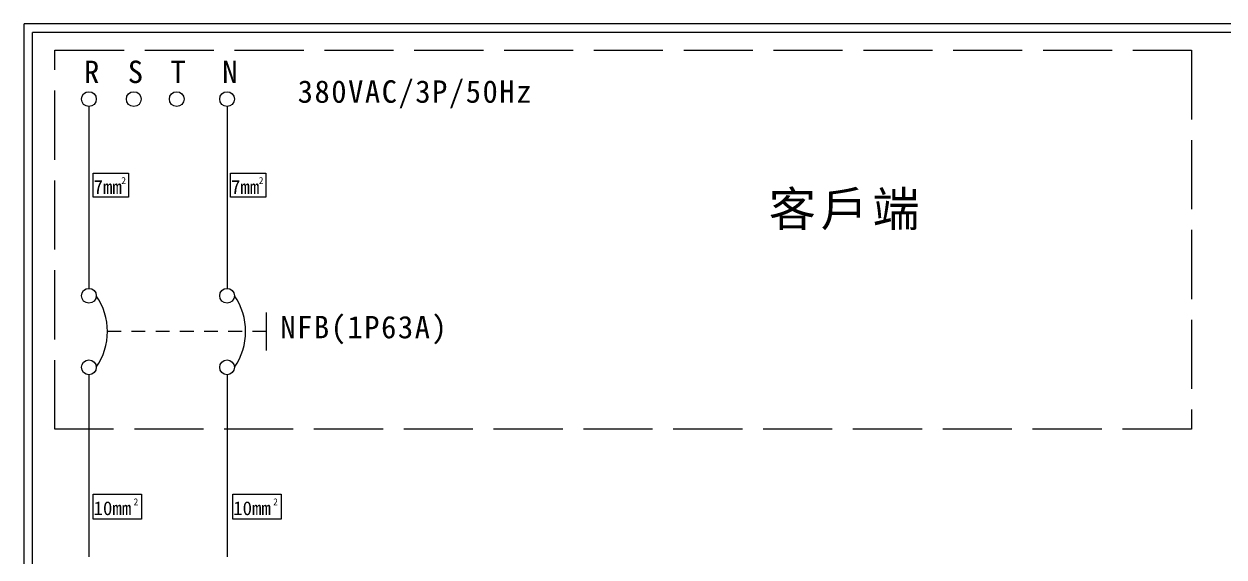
# Model space of a CAD drawing. Extents: x 10 to 297, y 3 to 207.
# Drawn here: x 10 to 183.7, y 129.8 to 207 of the extents above; entities that cross this region are included whole.
import ezdxf

# ---------------------------------------------------------------- set-up
doc = ezdxf.new("R2010")
doc.units = 0
doc.linetypes.add('HIDDEN0', pattern=[65, 50, -15])
doc.linetypes.add('HIDDEN9', pattern=[3.5, 2, -1.5])
doc.layers.get('0').update_dxf_attribs({"linetype": 'CONTINUOUS'})
doc.layers.add('圖框層', color=7, linetype='CONTINUOUS')
doc.layers.add('標尺寸層', color=3, linetype='CONTINUOUS')
doc.styles.add('STSL', font='KAIU.TTF')
doc.styles.add('標楷體', font='KAIU.TTF')

msp = doc.modelspace()

# ---------------------------------------------------------------- linework, layer by layer
at = {"color": 7, "linetype": 'HIDDEN9'}
msp.add_line((45.06, 162.47), (22.09, 162.47), dxfattribs=at)
for centre in [(19.39, 196.1), (25.89, 196.1), (32.11, 196.1), (39.39, 196.1), (19.39, 167.64), (39.39, 167.64), (19.39, 157.29), (39.39, 157.29)]:
    msp.add_circle(centre, 1.07)
at = {"color": 7}
for centre in [(13.03, 162.47), (33.03, 162.47)]:
    msp.add_arc(centre, 9.05, 325.1286, 34.8714, dxfattribs=at)
at = {"layer": '圖框層', "color": 7}
for p, q in [((297, 206.97), (10, 206.97)), ((10, 3), (10, 206.97)), ((295.75, 205.72), (11.25, 205.72)), ((11.25, 4.25), (11.25, 205.72))]:
    msp.add_line(p, q, dxfattribs=at)
at = {"layer": '標尺寸層', "color": 7}
for p, q in [((19.39, 195.03), (19.39, 168.71)), ((39.39, 195.03), (39.39, 168.71)), ((45.06, 165.2), (45.06, 159.73)), ((19.39, 156.22), (19.39, 156.15)), ((19.39, 156.15), (19.39, 129.84)), ((39.39, 156.22), (39.39, 156.15)), ((39.39, 156.15), (39.39, 129.84))]:
    msp.add_line(p, q, dxfattribs=at)
at = {"layer": '標尺寸層', "color": 7, "linetype": 'HIDDEN0', "ltscale": 0.2}
msp.add_lwpolyline([(14.48, 203.17), (178.97, 203.17), (178.97, 148.33), (14.48, 148.33)], close=True, dxfattribs=at)
at = {"layer": '標尺寸層', "color": 7}
for points in [[(20.01, 185.37), (25.1, 185.37), (25.1, 181.92), (20.01, 181.92)], [(39.9, 185.37), (44.99, 185.37), (44.99, 181.92), (39.9, 181.92)], [(20.02, 138.94), (26.99, 138.94), (26.99, 135.32), (20.02, 135.32)], [(40.23, 138.94), (47.2, 138.94), (47.2, 135.32), (40.23, 135.32)]]:
    msp.add_lwpolyline(points, close=True, dxfattribs=at)

# ---------------------------------------------------------------- texts
at = {"color": 0, "char_height": 3.25, "style": '標楷體'}
for s, insert, width, attachment_point in [('\\pt6.5;{\\T1.1;R}', (18.69, 201.67), 2, 1), ('\\pt6.5;{\\T1.1;S}', (25.02, 201.67), 2, 1), ('\\pt6.5;{\\T1.1;T}', (31.19, 201.67), 2, 1), ('\\pt6.5;{\\T1.1;N}', (38.69, 201.67), 2, 1), ('\\pt6.5;{\\T1.1;380VAC/3P/50Hz}', (49.61, 198.82), 35.213, 1), ('\\pt6.5;{\\T1.1;NFB(1P63A)}', (59.25, 164.73), 24.6072, 2)]:
    msp.add_mtext(s, dxfattribs=dict(at, insert=insert, width=width, attachment_point=attachment_point))
at = {"color": 3, "insert": (117.79, 182.7), "char_height": 5, "width": 35.213, "attachment_point": 1, "style": '標楷體'}
msp.add_mtext('\\pt6.5;{\\T1.1;客戶端}', dxfattribs=at)
at = {"layer": '圖框層', "color": 4, "style": 'STSL'}
for s, height, p in [('7mm', 2, (20.07, 182.39)), ('2', 1, (24.09, 183.82)), ('7mm', 2, (39.96, 182.39)), ('2', 1, (43.98, 183.82)), ('10mm', 2, (20.07, 135.9)), ('2', 1, (25.86, 137.33)), ('10mm', 2, (40.28, 135.9)), ('2', 1, (46.07, 137.33))]:
    msp.add_text(s, height=height, dxfattribs=at).set_placement(p)

doc.saveas('drawing.dxf')
